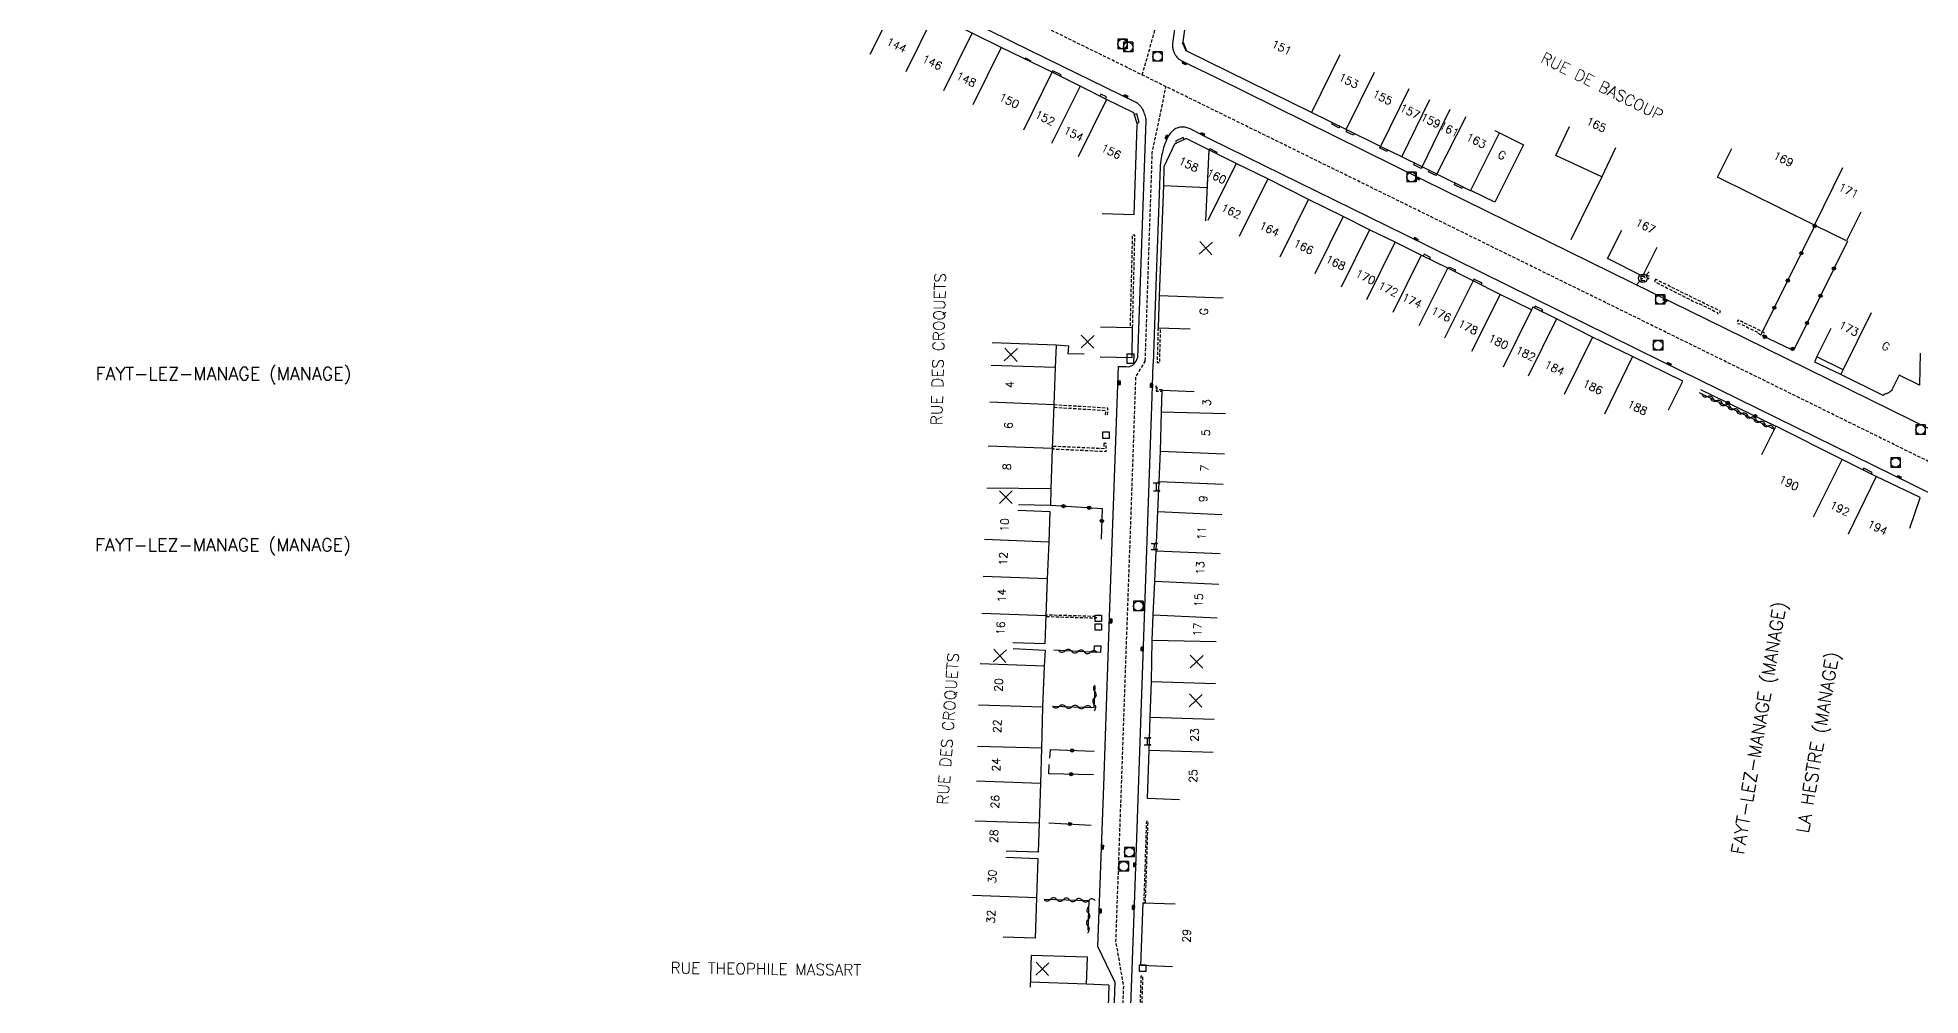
# Model space of a CAD drawing. Header units: millimetres. Extents: x 139999 to 141000, y 129000 to 130000.
# Drawn here: x 140429.5 to 140723.6, y 129666.4 to 129816 of the extents above; entities that cross this region are included whole.
import ezdxf
from ezdxf.enums import TextEntityAlignment as Align

# ---------------------------------------------------------------- set-up
doc = ezdxf.new("R2010")
doc.units = ezdxf.units.MM
doc.linetypes.add('DASHED', pattern=[0.75, 0.5, -0.25])
doc.layers.get('0').update_dxf_attribs({"linetype": 'CONTINUOUS'})
for name, color, linetype in [('W0001', 6, 'DASHED'), ('W0008', 7, 'CONTINUOUS'), ('W0100', 7, 'CONTINUOUS'), ('W0105', 7, 'CONTINUOUS'), ('W0112', 1, 'DASHED'), ('W0310', 3, 'CONTINUOUS'), ('W0322', 7, 'CONTINUOUS'), ('W0400', 7, 'CONTINUOUS'), ('W0420', 7, 'CONTINUOUS'), ('W0471', 7, 'CONTINUOUS'), ('W0980', 7, 'CONTINUOUS'), ('W0989', 7, 'CONTINUOUS'), ('W0991', 7, 'CONTINUOUS'), ('W1102', 7, 'CONTINUOUS'), ('w1471', 7, 'CONTINUOUS')]:
    doc.layers.add(name, color=color, linetype=linetype)
doc.styles.get("Standard").update_dxf_attribs({"font": 'romans.shx', "width": 0.85})

# ---------------------------------------------------------------- blocks, each defined once
blk = doc.blocks.new('t991o')
at = {"color": 0, "linetype": 'Continuous'}
for p, q in [((-1, 1), (1, -1)), ((-1, -1), (1, 1))]:
    blk.add_line(p, q, dxfattribs=at)
blk = doc.blocks.new('t322o')
at = {"color": 0, "linetype": 'Continuous'}
for radius in [0.25, 0.15]:
    blk.add_circle((0, 0), radius, dxfattribs=at)
blk = doc.blocks.new('t310o')
at = {"color": 0, "linetype": 'Continuous'}
for centre, start, end in [((-0.5, 0.38), 216.8699, 323.1304), ((0.5, -0.37), 36.8699, 143.1303)]:
    blk.add_arc(centre, 0.625, start, end, dxfattribs=at)
blk = doc.blocks.new('T420')
for p, q in [((0.75, 0.75), (-0.75, 0.75)), ((-0.75, 0.75), (-0.75, -0.75)), ((0.75, 0.75), (0.75, -0.75)), ((0.75, -0.75), (-0.75, -0.75))]:
    blk.add_line(p, q)
blk.add_ellipse((0, 0), major_axis=(-0.53, 0.53), ratio=1, start_param=3.926991, end_param=10.210176)
blk = doc.blocks.new('T400')
at = {"color": 0, "linetype": 'ByBlock', "lineweight": -2}
for p, q in [((-0.15, -0.25), (-0.15, 0.3)), ((-0.15, 0.3), (0.15, 0.3)), ((-0.15, 0.15), (0.15, 0.15)), ((-0.15, 0), (0.15, 0)), ((0.15, 0.3), (0.15, -0.25)), ((-0.15, -0.15), (0.15, -0.15)), ((-0.15, -0.25), (-0.15, -0.3)), ((-0.15, -0.3), (0.15, -0.3)), ((0.15, -0.3), (0.15, -0.25))]:
    blk.add_line(p, q, dxfattribs=at)
blk = doc.blocks.new('T471')
for p, q in [((-0.333334, 0.333334), (-0.333334, -0.333334)), ((-0.333334, 0.333334), (0.333334, 0.333334)), ((-0.333334, 0), (0, 0)), ((0.500001, 0.500001), (1.000002, 1.000002)), ((-0.500001, -0.500001), (-1.000002, -1.000002)), ((-0.333334, -0.333334), (0.333334, -0.333334))]:
    blk.add_line(p, q)
blk.add_ellipse((0, 0), major_axis=(0.471405, 0.471405), ratio=1, start_param=5.4977871438, end_param=11.780972451)
blk = doc.blocks.new('t112o')
at = {"color": 0, "linetype": 'Continuous'}
for p, q in [((-0.5, 0.5), (0.5, 0.5)), ((-0.5, -0.5), (-0.5, 0.5)), ((0.5, 0.5), (0.5, -0.5)), ((0.5, -0.5), (-0.5, -0.5))]:
    blk.add_line(p, q, dxfattribs=at)
blk = doc.blocks.new('T1471')
at = {"color": 0, "linetype": 'Continuous', "flags": 128}
blk.add_lwpolyline([(-0.75, -0.5), (-0.75, 0.5), (0.75, 0.5), (0.75, -0.5), (-0.75, -0.5)], dxfattribs=at)
blk = doc.blocks.new('t105o')
for p, q in [((-0.5, 0), (0.5, 0)), ((0.5, 0), (0.2, 0.1)), ((0.5, 0), (0.2, -0.1))]:
    blk.add_line(p, q)

msp = doc.modelspace()

# ---------------------------------------------------------------- linework, layer by layer
at = {"layer": 'W0001', "flags": 128}
for points in [[(141000, 129613.99), (140944.96, 129641.39), (140902.01, 129662.59), (140814.54, 129705.58), (140700.97, 129761.57), (140576.83, 129822.55), (140445.18, 129887.56), (140305.31, 129956.66), (140217.42, 130000)], [(140602.04, 129810.17), (140604.45, 129818.68), (140610.2, 129860.95), (140619.48, 129928.91), (140629.26, 130000)], [(140602.51, 129765.53), (140603.6, 129798.03), (140605.75, 129808.34)], [(140602.51, 129765.53), (140600.99, 129763.01), (140600.54, 129749.97), (140598.93, 129704.49), (140597.88, 129674.82), (140599.09, 129667.88), (140598.38, 129648.32), (140598.02, 129637.56)]]:
    msp.add_lwpolyline(points, dxfattribs=at)
at = {"layer": 'W0008', "flags": 128}
for points in [[(140632.06, 130000), (140629.98, 129984.89), (140627.86, 129969.6), (140623.67, 129939.25), (140617.72, 129895.65), (140614.6, 129872.71), (140611.84, 129852.83), (140606.75, 129815.03, 0.063345), (140606.75, 129814.68, 0.03284), (140606.88, 129814.02, 0.053757), (140607.07, 129813.5, 0.059982), (140607.34, 129813.09, 0.042734), (140607.79, 129812.65, 0.059677), (140608.17, 129812.4), (140613.57, 129809.75), (140645.91, 129793.79), (140684.96, 129774.57), (140692.92, 129770.66), (140728.71, 129753.08)], [(140416.31, 129896.91), (140460.82, 129874.95), (140483.1, 129863.98), (140508, 129851.71), (140546.66, 129832.68), (140555.3, 129828.42), (140584.61, 129813.95), (140600.92, 129805.98, -0.053247), (140601.23, 129805.79, -0.033549), (140601.65, 129805.4, -0.063085), (140601.98, 129804.97, -0.043145), (140602.3, 129804.26, -0.02726), (140602.54, 129803.46, -0.067894), (140602.58, 129803.12), (140601.27, 129766)], [(140766.62, 129724.28), (140722.3, 129746.19), (140683.11, 129765.46), (140643.08, 129785.18), (140612.77, 129800.1), (140609.5, 129801.76, 0.073985), (140608.89, 129801.96, 0.05629), (140608.05, 129802.02, 0.090751), (140607.44, 129801.87, 0.079872), (140606.84, 129801.49, 0.056065), (140606.28, 129800.85, 0.052507), (140605.83, 129800.06, 0.022785), (140605.36, 129798.79, 0.032697), (140605.13, 129797.88, 0.010442), (140604.89, 129796.42, 0.026315), (140604.84, 129795.83), (140604.23, 129778.74), (140603.74, 129765.07)]]:
    msp.add_lwpolyline(points, format="xyb", dxfattribs=at)
for points in [[(140608.29, 129815.24), (140608.91, 129813.86)], [(140584.61, 129812.21), (140584.66, 129812.31), (140583.78, 129812.77), (140583.72, 129812.64)], [(140589.22, 129809.95), (140589.35, 129810.21), (140588.05, 129810.83), (140587.95, 129810.58)], [(140596.31, 129806.43), (140596.45, 129806.73), (140595.57, 129807.15), (140595.43, 129806.87)], [(140601.22, 129802.65), (140601.54, 129802.74), (140601.19, 129804.09), (140600.81, 129803.98)], [(140608.57, 129800.05), (140608.41, 129800.38), (140607.21, 129799.84), (140607.38, 129799.49)], [(140632.88, 129802.15), (140632.76, 129801.89), (140631.64, 129802.46), (140631.76, 129802.7)], [(140635.16, 129801.02), (140635.03, 129800.75), (140633.91, 129801.29), (140634.05, 129801.57)], [(140612.47, 129798.48), (140612.57, 129798.67), (140613.67, 129798.13), (140613.57, 129797.92)], [(140640.39, 129798.45), (140640.27, 129798.2), (140639.15, 129798.74), (140639.28, 129798.99)], [(140645.74, 129795.82), (140645.62, 129795.57), (140644.46, 129796.14), (140644.58, 129796.39)], [(140648.03, 129794.69), (140647.91, 129794.44), (140646.75, 129795.02), (140646.87, 129795.27)], [(140673.82, 129794.24), (140669.01, 129784.42)], [(140652.13, 129792.68), (140652.01, 129792.42), (140650.79, 129793.01), (140650.92, 129793.27)], [(140646.9, 129781.39), (140647.05, 129781.68), (140646.05, 129782.16), (140645.92, 129781.88)], [(140649.9, 129779.93), (140650.02, 129780.17), (140650.95, 129779.74), (140650.95, 129779.74), (140650.81, 129779.46)], [(140654.98, 129777.37), (140655.11, 129777.63), (140653.84, 129778.25), (140653.72, 129778)], [(140664.47, 129773.2), (140664.6, 129773.47), (140663.43, 129774.08), (140663.28, 129773.78)], [(140596.91, 129643.08), (140597.82, 129668.43), (140595.09, 129674.01), (140596.01, 129699.12), (140596.94, 129725.54), (140598.35, 129764.64), (140599.58, 129764.61), (140599.82, 129764.6), (140600.06, 129764.63), (140600.29, 129764.71), (140600.54, 129764.85), (140600.75, 129765.04), (140600.94, 129765.26), (140601.09, 129765.48), (140601.2, 129765.72), (140601.27, 129765.98), (140601.27, 129766)], [(140600.27, 129664.78), (140600.84, 129680.55), (140602.24, 129720.95), (140603.61, 129759.96), (140603.74, 129765.07)], [(140711.14, 129763.36), (140707.08, 129765.33), (140707.43, 129766.12)], [(140715.94, 129747.81), (140716.08, 129748.09), (140714.75, 129748.73), (140714.62, 129748.48)]]:
    msp.add_lwpolyline(points, dxfattribs=at)
at = {"layer": 'W0100', "flags": 128}
for points in [[(140657.11, 129801.47), (140661.59, 129799.25), (140657.13, 129790.29), (140653.34, 129792.14), (140653.32, 129792.09), (140648.07, 129794.68), (140645.74, 129795.83), (140642.58, 129797.38), (140639.25, 129799.01), (140633.88, 129801.65), (140628.48, 129804.31), (140609.02, 129813.88), (140608.45, 129815.34), (140609.66, 129824.38), (140611.25, 129835.41), (140611.67, 129838.73), (140616.63, 129838.11)], [(140595.76, 129788.55), (140600.75, 129788.37), (140601.25, 129802.27), (140601.31, 129802.36), (140600.72, 129804.27), (140596.47, 129806.35), (140592.32, 129808.42), (140587.95, 129810.58), (140579.99, 129814.45), (140575.48, 129816.71), (140569.51, 129819.62), (140564.02, 129822.36), (140558.52, 129825.11), (140552.2, 129828.24), (140549.01, 129829.83), (140545.93, 129831.36), (140541.47, 129833.53), (140538.31, 129835.08), (140534.14, 129837.14), (140531.92, 129832.66)], [(140684.26, 129757.84), (140686.46, 129762.33), (140678.63, 129766.18), (140672.38, 129769.23), (140666.76, 129772.07), (140663.07, 129773.88), (140662.86, 129773.46), (140657.94, 129775.9), (140653.71, 129778), (140649.76, 129780), (140645.62, 129782.03), (140641.52, 129784.05), (140637.55, 129786), (140633.4, 129788.07), (140628, 129790.72), (140621.64, 129793.92), (140616.73, 129796.33), (140612.44, 129798.49), (140608.91, 129800.22), (140607.08, 129799.34), (140605.42, 129795.83), (140605.35, 129792.92), (140604.7, 129775.72), (140604.51, 129770.69), (140609.5, 129770.5)], [(140675.94, 129798.77), (140673.82, 129794.24), (140666.65, 129797.61), (140668.77, 129802.13)], [(140714.26, 129788.75), (140712.04, 129784.27), (140707.06, 129786.73), (140691.9, 129794.21), (140694.11, 129798.69)], [(140682.41, 129783.2), (140680.16, 129778.73), (140674.71, 129781.48), (140676.97, 129785.95)], [(140595.44, 129766.13), (140600.44, 129766.02), (140600.53, 129770.68), (140595.54, 129770.79)], [(140592.94, 129766.58), (140590.47, 129766.63), (140590.55, 129767.82), (140588.58, 129767.94), (140588.45, 129764.46), (140588.25, 129758.65), (140587.98, 129751.81), (140587.74, 129745.5), (140587.7, 129742.94), (140582.7, 129743.01)], [(140607.84, 129696.97), (140602.84, 129697.17), (140603.13, 129704.71), (140603.29, 129709.88), (140603.46, 129715.45), (140603.59, 129721.86), (140603.75, 129725.84), (140603.99, 129731.08), (140604.19, 129735.85), (140604.46, 129741.96), (140604.69, 129746.67), (140604.89, 129751.4), (140605.06, 129757.57), (140605.16, 129760.91), (140610.16, 129760.75)], [(140721.94, 129739.37), (140723.53, 129744.11), (140723.53, 129744.11), (140723.44, 129744.24), (140716.7, 129747.44), (140711.37, 129750.1), (140700.99, 129755.31), (140698.75, 129750.84)], [(140604.27, 129745.23), (140604.26, 129746.45)], [(140582.61, 129742.2), (140587.61, 129742), (140587.42, 129737.2), (140587.2, 129731.48), (140586.99, 129725.7), (140586.84, 129721.31), (140581.84, 129721.49)], [(140603.91, 129736.04), (140603.93, 129736.99)], [(140581.85, 129720.6), (140586.85, 129720.33), (140586.71, 129717.8), (140586.47, 129711.44), (140586.28, 129705.04), (140586.16, 129699.51), (140585.93, 129693.28), (140585.77, 129688.76), (140580.78, 129688.93)], [(140602.86, 129705.54), (140602.86, 129706.61)], [(140580.71, 129687.97), (140585.71, 129687.8), (140585.5, 129681.66), (140585.32, 129675.32), (140580.32, 129675.47)], [(140606.78, 129670.87), (140601.79, 129671.06), (140602.17, 129680.87), (140607.16, 129680.68)], [(140596.82, 129668.02), (140593.34, 129668.14), (140593.5, 129672.39), (140584.67, 129672.65), (140584.52, 129667.66)], [(140596.83, 129667.99), (140596.42, 129654.45)]]:
    msp.add_lwpolyline(points, dxfattribs=at)
msp.add_lwpolyline([(140723.57, 129766.71), (140723.45, 129761.72), (140720.27, 129763.27), (140719.14, 129760.97, -0.084325), (140719.06, 129760.85, -0.039705), (140718.84, 129760.67, -0.034155), (140718.7, 129760.58, -0.013691), (140718.34, 129760.4, -0.040107), (140718.16, 129760.34), (140717.87, 129760.28), (140717.77, 129760.1), (140711.14, 129763.36), (140711.14, 129763.36), (140711.51, 129764.11), (140707.43, 129766.12), (140709.64, 129770.6)], format="xyb", dxfattribs=at)
at = {"layer": 'W0112', "flags": 128}
for points in [[(140600.53, 129770.68), (140600.88, 129785.13), (140600.48, 129785.14), (140600.13, 129770.69)], [(140680.16, 129778.73), (140681.14, 129778.31), (140681.3, 129778.67), (140680.32, 129779.1)], [(140604.51, 129770.69), (140604.36, 129765.25), (140604.76, 129765.23), (140604.91, 129770.68)]]:
    msp.add_lwpolyline(points, dxfattribs=at)
for points in [[(140682.23, 129778.25), (140682.05, 129777.9), (140688.84, 129774.46), (140688.87, 129774.52), (140689.11, 129774.4), (140691.83, 129773.08), (140691.88, 129772.88), (140692.19, 129772.91), (140692.19, 129772.9), (140692.37, 129773.27), (140692.27, 129773.31), (140688.69, 129775.05), (140688.69, 129775.05)], [(140695.26, 129771.82), (140695.11, 129771.89), (140694.94, 129771.53), (140694.99, 129771.37), (140695.16, 129771.28), (140695.29, 129771.36), (140695.46, 129771.28), (140698.27, 129769.94), (140698.21, 129769.84), (140699.05, 129769.37), (140699.29, 129769.81), (140698.5, 129770.27), (140695.63, 129771.64), (140695.26, 129771.82)], [(140605.16, 129760.99), (140604.38, 129760.98), (140604.38, 129761.58), (140604.18, 129761.58), (140604.19, 129760.79), (140605.16, 129760.8)], [(140588.26, 129758.27), (140596.29, 129757.77), (140596.25, 129757.13), (140596.62, 129757.11), (140596.67, 129758.12), (140588.29, 129758.63)], [(140596.01, 129752.61), (140596.02, 129751.79), (140588.06, 129752.16), (140588.04, 129751.76), (140596.41, 129751.37), (140596.4, 129752.61)], [(140587.04, 129725.58), (140594.9, 129725.35), (140594.9, 129725.58), (140587.05, 129725.81)], [(140602.54, 129680.9), (140602.95, 129693.53), (140602.68, 129693.54), (140602.27, 129680.91)], [(140605.71, 129662.61), (140601.92, 129662.84), (140602.15, 129669.38), (140601.83, 129669.39), (140601.6, 129662.54), (140605.69, 129662.29)]]:
    msp.add_lwpolyline(points, close=True, dxfattribs=at)
at = {"layer": 'W0310', "flags": 128}
for points in [[(140689.01, 129760.57), (140700.77, 129754.86)], [(140594.97, 129719.97), (140588.25, 129720.3)], [(140588.04, 129711.57), (140594.53, 129711.36), (140594.67, 129714.65)], [(140586.69, 129681.43), (140593.69, 129681.23), (140593.52, 129676.57)]]:
    msp.add_lwpolyline(points, dxfattribs=at)
at = {"layer": 'W0322', "flags": 128}
for points in [[(140698.68, 129769.55), (140707.14, 129786.69)], [(140712.19, 129784.2), (140703.9, 129767.42), (140703.31, 129767.34), (140699.05, 129769.37)], [(140689.23, 129761.02), (140700.99, 129755.31)], [(140587.74, 129742.95), (140595.8, 129742.43), (140595.62, 129737.64)], [(140587.61, 129703.44), (140587.68, 129704.8), (140594.5, 129704.52)], [(140594.41, 129700.87), (140587.45, 129701.03), (140587.52, 129702.44)], [(140587.42, 129693.36), (140594.08, 129692.98)]]:
    msp.add_lwpolyline(points, dxfattribs=at)
at = {"layer": 'W1102', "flags": 128}
for points in [[(140559.55, 129813.41), (140564.02, 129822.36)], [(140569.51, 129819.62), (140565.09, 129810.65)], [(140571.05, 129807.74), (140575.48, 129816.71)], [(140579.99, 129814.45), (140575.57, 129805.48)], [(140632.9, 129813.29), (140628.48, 129804.31)], [(140583.55, 129801.6), (140587.95, 129810.58)], [(140633.88, 129801.65), (140638.3, 129810.62)], [(140592.32, 129808.42), (140587.87, 129799.47)], [(140596.47, 129806.35), (140592, 129797.4)], [(140643.66, 129807.98), (140639.25, 129799.01)], [(140642.58, 129797.38), (140646.98, 129806.36)], [(140645.74, 129795.83), (140650.16, 129804.8)], [(140648.07, 129794.68), (140652.63, 129803.7)], [(140653.32, 129792.09), (140657.82, 129801.12)], [(140612.44, 129798.49), (140611.9, 129787.39)], [(140616.73, 129796.33), (140612.27, 129787.43)], [(140707.06, 129786.73), (140711.48, 129795.69)], [(140605.35, 129792.92), (140612.16, 129792.59)], [(140621.64, 129793.92), (140617.19, 129784.96)], [(140623.56, 129781.77), (140628, 129790.72)], [(140633.4, 129788.07), (140628.97, 129779.11)], [(140637.55, 129786), (140633.11, 129777.04)], [(140637.1, 129775.08), (140641.52, 129784.05)], [(140645.62, 129782.03), (140641.2, 129773.06)], [(140645.3, 129771.04), (140649.76, 129780)], [(140653.71, 129778), (140649.24, 129769.06)], [(140604.7, 129775.72), (140614.69, 129775.34)], [(140657.94, 129775.9), (140653.49, 129766.95)], [(140662.86, 129773.46), (140658.41, 129764.51)], [(140666.76, 129772.07), (140662.3, 129763.12)], [(140711.51, 129764.11), (140715.93, 129773.08)], [(140588.58, 129767.94), (140578.58, 129768.31)], [(140672.38, 129769.23), (140667.93, 129760.27)], [(140588.45, 129764.46), (140578.45, 129764.81)], [(140678.63, 129766.18), (140674.23, 129757.2)], [(140588.25, 129758.65), (140578.25, 129759.04)], [(140605.06, 129757.57), (140615.06, 129757.3)], [(140587.98, 129751.81), (140577.99, 129752.19)], [(140604.89, 129751.4), (140614.88, 129750.97)], [(140706.89, 129741.17), (140711.37, 129750.1)], [(140716.7, 129747.44), (140712.31, 129738.45)], [(140587.74, 129745.5), (140577.74, 129745.64)], [(140604.69, 129746.67), (140614.68, 129746.25)], [(140604.46, 129741.96), (140614.45, 129741.53)], [(140587.42, 129737.2), (140577.42, 129737.59)], [(140604.19, 129735.85), (140614.19, 129735.42)], [(140587.2, 129731.48), (140577.21, 129731.85)], [(140603.99, 129731.08), (140613.98, 129730.63)], [(140586.99, 129725.7), (140577, 129726.05)], [(140603.75, 129725.84), (140613.74, 129725.39)], [(140603.59, 129721.86), (140613.59, 129721.66)], [(140586.71, 129717.8), (140576.71, 129718.17)], [(140603.46, 129715.45), (140613.46, 129715.14)], [(140586.47, 129711.44), (140576.47, 129711.73)], [(140603.29, 129709.88), (140613.28, 129709.57)], [(140586.28, 129705.04), (140576.29, 129705.26)], [(140603.13, 129704.71), (140613.13, 129704.41)], [(140586.16, 129699.51), (140576.17, 129699.88)], [(140585.93, 129693.28), (140575.94, 129693.62)], [(140585.5, 129681.66), (140575.5, 129682.01)], [(140593.34, 129668.14), (140584.55, 129668.47)]]:
    msp.add_lwpolyline(points, dxfattribs=at)

# ---------------------------------------------------------------- block references
at = {"layer": 'W0105'}
for p in [(140604.26, 129746.45), (140604.27, 129745.23), (140603.91, 129736.04), (140603.93, 129736.99), (140602.86, 129706.61), (140602.86, 129705.54)]:
    msp.add_blockref('t105o', p, dxfattribs=at)
at = {"layer": 'W0112'}
for p in [(140596.38, 129753.91), (140602.09, 129670.65)]:
    msp.add_blockref('t112o', p, dxfattribs=at)
for p, rotation in [((140595.16, 129725.31), 270.0731870268492), ((140595.16, 129723.95), 90.07318702685143), ((140595.05, 129720.49), 88.17862377848837)]:
    msp.add_blockref('t112o', p, dxfattribs=dict(at, rotation=rotation))
at = {"layer": 'W0310'}
for p, rotation in [((140690.36, 129759.92), 334.1055853705319), ((140691.71, 129759.26), 334.1055853705319), ((140693.06, 129758.61), 334.1055853705319), ((140694.4, 129757.95), 334.1055853705319), ((140695.75, 129757.29), 334.1055853705319), ((140697.1, 129756.64), 334.1055853705319), ((140698.45, 129755.98), 334.1055853705319), ((140699.8, 129755.33), 334.1055853705319), ((140589.98, 129720.22), 177.1681083044146), ((140591.98, 129720.12), 177.1681083044146), ((140593.97, 129720.02), 177.1681083044146), ((140594.64, 129713.85), 87.652972630304), ((140589.04, 129711.53), 358.1553848064911), ((140591.03, 129711.47), 358.1553848064911), ((140594.55, 129711.86), 87.652972630304), ((140593.03, 129711.41), 358.1553848064911), ((140587.69, 129681.4), 358.3720267886517), ((140589.69, 129681.34), 358.3720267886517), ((140591.68, 129681.28), 358.3720267886517), ((140593.68, 129681.23), 358.3720267886517), ((140593.62, 129679.24), 267.905191416754), ((140593.54, 129677.24), 267.905191416754)]:
    msp.add_blockref('t310o', p, dxfattribs=dict(at, rotation=rotation))
at = {"layer": 'W0322'}
for p, rotation in [((140707.08, 129786.58), 63.73334242805839), ((140704.98, 129782.33), 63.73334242805839), ((140710.08, 129779.94), 243.7333424280496), ((140702.88, 129778.07), 63.73334242805839), ((140700.78, 129773.81), 63.73334242805839), ((140707.98, 129775.68), 243.7333424280496), ((140705.88, 129771.42), 243.7333424280496), ((140699.31, 129769.25), 154.4915469593595), ((140703.62, 129767.38), 187.7163562193932), ((140693.5, 129758.95), 334.1055853705319), ((140697.77, 129756.87), 334.1055853705319), ((140589.74, 129742.82), 356.3044766573114), ((140593.73, 129742.56), 356.3044766573114), ((140595.73, 129740.5), 267.8860565646935)]:
    msp.add_blockref('t322o', p, dxfattribs=dict(at, rotation=rotation))
for p in [(140591.09, 129704.66), (140590.93, 129700.95), (140590.75, 129693.17)]:
    msp.add_blockref('t322o', p, dxfattribs=at)
at = {"layer": 'W0400'}
for p, rotation in [((140608.59, 129812.02), 244.4846822911702), ((140599.49, 129806.84), 63.96532199726695), ((140605.88, 129800.49), 330.2261691332887), ((140611.46, 129800.93), 62.76503564692428), ((140645.07, 129794.04), 63.73704646663379), ((140644.77, 129784.52), 243.7818060113983), ((140683.73, 129775.01), 63.23057662129832), ((140684.32, 129765.03), 243.8167353137207), ((140598.43, 129762.09), 357.9413361031792), ((140603.49, 129761.66), 178.5142405931964), ((140720.3, 129747.34), 63.81673531362384), ((140597.13, 129724.9), 357.9811613611641), ((140602.02, 129720.49), 178.0257381689172), ((140595.81, 129689.55), 357.900031800517), ((140600.86, 129686.78), 178.0257381685074), ((140595.46, 129679.6), 357.9000318042411), ((140600.66, 129680.13), 177.9053743924609)]:
    msp.add_blockref('T400', p, dxfattribs=dict(at, rotation=rotation))
at = {"layer": 'W0420'}
for p in [(140598.95, 129815.01), (140599.84, 129814.54), (140604.42, 129813.05), (140644.1, 129794.23), (140682.94, 129775.1), (140682.6, 129767.94), (140723.6, 129754.76), (140719.7, 129749.63), (140601.43, 129727.22), (140600.02, 129688.77), (140599.14, 129686.55)]:
    msp.add_blockref('T420', p, dxfattribs=at)
at = {"layer": 'W0471'}
msp.add_blockref('T471', (140680.23, 129778.4), dxfattribs=at)
at = {"layer": 'W0991'}
for p, rotation in [((140611.98, 129783.1), 86.98368158831916), ((140593.49, 129768.5), 88.80107846792525), ((140581.52, 129766.46), 87.87545896009689), ((140580.74, 129744.22), 270.0346804001601), ((140579.79, 129719.45), 86.85732967680826), ((140610.52, 129718.52), 88.86318160687937), ((140610.37, 129712.45), 88.21296439470717), ((140586.43, 129670.53), 87.82616779573554)]:
    msp.add_blockref('t991o', p, dxfattribs=dict(at, rotation=rotation))
at = {"layer": 'w1471', "rotation": 268.2195554521661}
msp.add_blockref('T1471', (140600.18, 129765.85), dxfattribs=at)

# ---------------------------------------------------------------- texts
at = {"layer": 'W0980'}
for p in [(140458.52, 129763.37), (140458.43, 129736.63)]:
    msp.add_text('FAYT-LEZ-MANAGE (MANAGE)', height=2, dxfattribs=at).set_placement(p, align=Align.MIDDLE)
for s, p in [('FAYT-LEZ-MANAGE (MANAGE)', (140698.5, 129708.16)), ('LA HESTRE (MANAGE)', (140707.67, 129705.92))]:
    msp.add_text(s, height=2, rotation=80.393, dxfattribs=at).set_placement(p, align=Align.MIDDLE)
at = {"layer": 'W0989'}
for s, rotation, p in [('RUE DE BASCOUP', 333.648, (140673.88, 129808.38)), ('RUE DES CROQUETS', 88.5177, (140570.27, 129767.34)), ('RUE DES CROQUETS', 85.9121, (140571.77, 129708.04)), ('RUE THEOPHILE MASSART', 359.3183, (140543.23, 129670.53))]:
    msp.add_text(s, height=1.75, rotation=rotation, dxfattribs=at).set_placement(p, align=Align.MIDDLE)
at = {"layer": 'W0991'}
for s, rotation, p in [('144', 333.7096, (140563.65, 129814.82)), ('151', 334.4896, (140623.81, 129814.47)), ('146', 333.7096, (140569.23, 129812.13)), ('148', 333.7096, (140574.54, 129809.49)), ('153', 333.8869, (140634.28, 129809.26)), ('150', 333.7096, (140581.26, 129806.14)), ('155', 333.8869, (140639.57, 129806.67)), ('152', 333.7096, (140586.84, 129803.44)), ('157', 333.8869, (140643.85, 129804.49)), ('159', 333.8869, (140647.1, 129803.04)), ('165', 333.985, (140672.96, 129802.41)), ('154', 333.7096, (140591.32, 129800.97)), ('161', 333.8869, (140649.98, 129801.68)), ('163', 333.8869, (140654.21, 129799.9)), ('156', 333.7096, (140597.17, 129798.22)), ('158', 333.7096, (140609.29, 129796.2)), ('G', 333.8869, (140658.22, 129797.65)), ('169', 333.985, (140702.19, 129797.02)), ('160', 333.7096, (140613.62, 129794.33)), ('171', 333.985, (140712.35, 129792.08)), ('162', 333.7096, (140615.93, 129788.88)), ('164', 333.8869, (140621.89, 129786.1)), ('167', 333.985, (140680.65, 129786.55)), ('166', 333.8869, (140627.23, 129783.32)), ('168', 333.8869, (140632.25, 129780.86)), ('170', 333.8869, (140636.91, 129778.61)), ('172', 333.8869, (140640.46, 129776.71)), ('G', 87.8295, (140611.67, 129773.21)), ('174', 333.8869, (140644.17, 129774.91)), ('176', 333.8869, (140648.73, 129772.8)), ('178', 333.8869, (140652.92, 129770.78)), ('173', 333.7613, (140712.4, 129770.55)), ('180', 333.8869, (140657.67, 129768.49)), ('182', 333.8869, (140661.94, 129766.64)), ('G', 333.7613, (140718.19, 129767.78)), ('184', 333.8869, (140666.45, 129764.38)), ('4', 88.0038, (140581.35, 129761.8)), ('186', 333.985, (140672.41, 129761.43)), ('3', 88.2798, (140612.11, 129758.98)), ('188', 333.8869, (140679.38, 129758.21)), ('6', 88.2763, (140581.15, 129755.42)), ('5', 88.4071, (140611.97, 129754.29)), ('8', 87.2577, (140580.9, 129748.97)), ('7', 87.5589, (140611.78, 129748.74)), ('190', 333.376, (140703.05, 129746.45)), ('9', 87.1856, (140611.56, 129743.97)), ('192', 333.376, (140711.01, 129742.44)), ('10', 87.7408, (140580.52, 129739.88)), ('11', 87.554, (140611.32, 129738.61)), ('194', 333.376, (140716.89, 129739.48)), ('12', 87.8816, (140580.32, 129734.6)), ('13', 87.5298, (140611.08, 129733.16)), ('14', 87.8849, (140580.1, 129728.84)), ('15', 87.4475, (140610.86, 129728.14)), ('16', 87.9919, (140579.92, 129723.75)), ('17', 87.6076, (140610.67, 129723.56)), ('20', 87.8547, (140579.59, 129714.88)), ('22', 88.3404, (140579.38, 129708.44)), ('23', 88.2717, (140610.21, 129707.08)), ('24', 88.7279, (140579.22, 129702.43)), ('25', 87.787, (140609.98, 129700.67)), ('26', 87.8778, (140579.05, 129696.65)), ('28', 88.0219, (140578.86, 129691.26)), ('30', 88.0417, (140578.61, 129684.97)), ('32', 88.3794, (140578.41, 129678.69)), ('29', 87.7803, (140608.97, 129675.7))]:
    msp.add_text(s, height=1.25, rotation=rotation, dxfattribs=at).set_placement(p, align=Align.MIDDLE)

doc.saveas('drawing.dxf')
